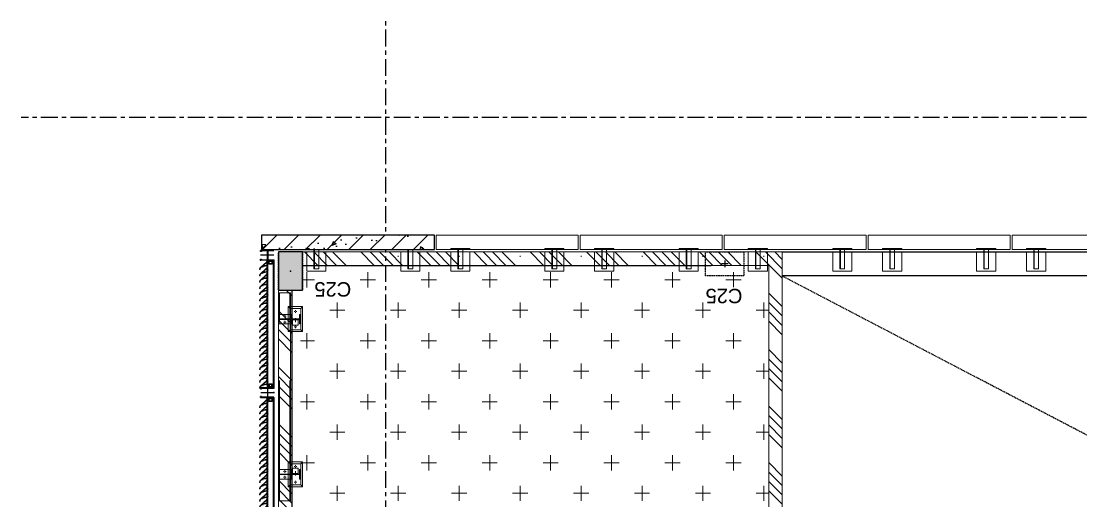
# Model space of a CAD drawing. Header units: millimetres. Extents: x 663313 to 1226001, y 1431724 to 1620898.
# Drawn here: x 840716 to 851756, y 1548354 to 1553345 of the extents above; entities that cross this region are included whole.
import ezdxf
from ezdxf.enums import TextEntityAlignment as Align

# ---------------------------------------------------------------- set-up
doc = ezdxf.new("R2010")
doc.units = ezdxf.units.MM
doc.set_wipeout_variables(frame=1)
for name, pattern in [('CENTER', [50.8, 31.75, -6.35, 6.35, -6.35]), ('HIDDEN', [0.375, 0.25, -0.125]), ('TA_GL_000.70000', [1.925, 0.7, -0.175, 0.175, -0.175, 0.7]), ('XKITLINE00', [0]), ('XKITLINE02', [4, 2, -2])]:
    doc.linetypes.add(name, pattern=pattern)
for name, color, linetype in [('000 - 0_SYM_DWG_GRIDLINE_MAIN_COLOR_251', 7, 'Continuous'), ('000 - 0_SYM_DWG_SLOPE-SYM_TEXT_COLOR_3', 7, 'Continuous'), ('000 - CONCRETE_COL_HATCH_', 7, 'Continuous'), ('000 - CONCRETE_COL_WIPEOUT_', 7, 'Continuous'), ('000 - CONCRETE_PRECAST_CUT_COLOR_4', 7, 'Continuous'), ('000 - CONCRETE_PRECAST_MAIN_COLOR_1', 7, 'Continuous'), ('000 - CONCRETE_PRECAST_WIPEOUT_', 7, 'Continuous'), ('000 - EXISTING_COLUMN_CUT_COLOR_5', 7, 'Continuous'), ('000 - EXISTING_CONCRETE_CUT_COLOR_5', 7, 'Continuous'), ('000 - GRID', 7, 'CENTER'), ('010 - ASPG_ACCESSORIES_MAIN_COLOR_1', 7, 'Continuous'), ('010 - ASPG_EXTR_MAIN_COLOR_2', 7, 'Continuous'), ('010 - ASPG_FRAMING_CUT_COLOR_4', 7, 'Continuous'), ('010 - ASPG_FRAMING_HATCH_', 7, 'Continuous'), ('010 - ASPG_FRAMING_MAIN_COLOR_2', 7, 'Continuous'), ('010 - ASPG_FRAMING_SUB_COLOR_2', 7, 'Continuous'), ('010 - ASPG_FRAMING_WIPEOUT_', 7, 'Continuous'), ('BOLT & SCREW', 7, 'Continuous'), ('BR', 7, 'Continuous'), ('Center Line', 7, 'CENTER'), ('CVA044__', 7, 'Continuous'), ('DIM', 7, 'Continuous'), ('TEXT', 7, 'Continuous')]:
    doc.layers.add(name, color=color, linetype=linetype)
for name, color, linetype, plot in [('010 - ASPG_EXTR_DEF_SUB', 7, 'Continuous', False), ('010 - ASPG_FASTERN_DEF_SUB', 7, 'Continuous', False), ('010 - ASPG_FRAMING_DEF_SUB', 7, 'Continuous', False)]:
    doc.layers.add(name, color=color, linetype=linetype, plot=plot)
for name, color, linetype, lineweight in [('12-GRID', 7, 'CENTER', 13), ('A-FLOR-E', 7, 'Continuous', 9), ('Bolt', 7, 'Continuous', 0), ('Part', 7, 'Continuous', 0), ('SCREW', 7, 'Continuous', 5)]:
    doc.layers.add(name, color=color, linetype=linetype, lineweight=lineweight)
doc.styles.add('Arial', font='arial.ttf')
doc.styles.add('TA', font='', dxfattribs={"height": 4.5})
doc.styles.get('TA').set_extended_font_data('Cordia New')
pattern_1 = [(270, (1257419.24324, -520041.6224), (0.65495992507, -1.1344238721), [0.7562825814, -1.5125651628]), (30, (1257419.24324, -520041.6224), (0.65495992936, 1.1344238696), [0.7562825814, -1.5125651628]), (330, (1257419.24324, -520041.6224), (1.30991985442, -2.48e-09), [-1.5125651628, 0.7562825814])]
pattern_2 = [(315, (1257419.4929, -520021.6224), (1.3369313545, 1.3369313545), []), (45, (1257419.4929, -520021.6224), (-1.3369313545, 1.3369313545), [])]
pattern_3 = [(270, (1257419.4425, -520043.9224), (0.65495992507, -1.1344238721), [0.7562825814, -1.5125651628]), (30, (1257419.4425, -520043.9224), (0.65495992936, 1.1344238696), [0.7562825814, -1.5125651628]), (330, (1257419.4425, -520043.9224), (1.30991985442, -2.48e-09), [-1.5125651628, 0.7562825814])]
pattern_4 = [(315, (1257419.1929, -520023.9224), (1.3369313545, 1.3369313545), []), (45, (1257419.1929, -520023.9224), (-1.3369313545, 1.3369313545), [])]

# ---------------------------------------------------------------- blocks, each defined once
blk = doc.blocks.new('*U4785')
at = {"layer": '000 - 0_SYM_DWG_GRIDLINE_MAIN_COLOR_251', "color": 7, "linetype": 'ByBlock', "ltscale": 5}
blk.add_line((20, 0), (-316, 0), dxfattribs=at)
at = {"layer": '000 - 0_SYM_DWG_GRIDLINE_MAIN_COLOR_251', "color": 7}
blk.add_point((-296, 0), dxfattribs=at)
at = {"color": 7, "style": 'TA', "flags": 1}
blk.add_attdef('LOCATION', (6, -6), '', height=4.5, rotation=270, dxfattribs=at)
at = {"layer": '000 - 0_SYM_DWG_SLOPE-SYM_TEXT_COLOR_3', "color": 7, "style": 'Arial'}
blk.add_attdef('GRID-HEAD', text='', height=4, rotation=270, dxfattribs=at).set_placement((41.25, 0), align=Align.MIDDLE_CENTER)
blk = doc.blocks.new('*U4786')
at = {"layer": '000 - 0_SYM_DWG_GRIDLINE_MAIN_COLOR_251', "color": 7, "linetype": 'ByBlock', "ltscale": 5}
blk.add_line((76, 0), (-538, 0), dxfattribs=at)
at = {"layer": '000 - 0_SYM_DWG_GRIDLINE_MAIN_COLOR_251', "color": 7}
blk.add_point((-462, 0), dxfattribs=at)
at = {"color": 7, "style": 'TA', "flags": 1}
blk.add_attdef('LOCATION', (6, -6), '', height=4.5, rotation=270, dxfattribs=at)
at = {"layer": '000 - 0_SYM_DWG_SLOPE-SYM_TEXT_COLOR_3', "color": 7, "style": 'Arial'}
blk.add_attdef('GRID-HEAD', text='', height=4, rotation=180, dxfattribs=at).set_placement((154.09, 0), align=Align.MIDDLE_CENTER)
blk = doc.blocks.new('W-1-PP18-ST_ENT4_REV00_20260531-225107_LOPF_DIMS')
at = {"layer": '000 - GRID', "color": 7, "linetype": 'TA_GL_000.70000'}
for name, p, xscale, yscale, zscale, rotation in [('*U4785', (23100, -0.6), 50.00000000000044, 50.00000000000044, 50.00000000000044, 90), ('*U4786', (0, -14800), 50.00000000000038, 50.00000000000038, 50.00000000000038, 180)]:
    blk.add_blockref(name, p, dxfattribs=dict(at, xscale=xscale, yscale=yscale, zscale=zscale, rotation=rotation))
blk = doc.blocks.new('*U5721')
at = {"color": 7}
blk.add_wipeout([(0, 0), (1800, 0), (1800, 150), (0, 150)], dxfattribs=at).dxf.layer = '000 - CONCRETE_PRECAST_WIPEOUT_'
at = {"layer": '000 - CONCRETE_COL_HATCH_'}
h = blk.add_hatch(dxfattribs=at)
h.set_pattern_fill('ANSI31')
h.set_pattern_definition([(45, (1531882.3, 694828.04), (-112.253202, 112.253202), [])])
h.paths.add_polyline_path([(0, 0), (1800, 0), (1800, 150), (0, 150)])
h = blk.add_hatch(dxfattribs=at)
h.set_pattern_fill('AR-CONC', scale=0.05)
h.set_pattern_definition([(50, (1531882.3, 695178.04), (455.46167, -39.84771), [47.625, -523.875]), (355, (1531882.3, 695178.04), (-88.10855, 477.64211), [38.1, -419.10146]), (100.451445, (1531920.25, 695174.7), (367.35312, 437.79438), [40.47502, -445.22561]), (46.1842, (1531882.3, 695305.04), (677.6976, -105.10582), [71.4375, -785.8125]), (96.635558, (1531938.8, 695296.3), (593.51034, 618.5653), [60.71256, -667.83902]), (351.18415, (1531882.3, 695305.04), (593.51034, 618.5653), [57.14992, -628.64933]), (21, (1531945.8, 695273.3), (379.03598, -255.662995), [47.625, -523.875]), (326, (1531945.8, 695273.3), (154.50507, 460.46992), [38.1, -419.1]), (71.451445, (1531977.4, 695252), (533.54105, 204.80692), [40.47502, -445.22484]), (37.5, (1531882.3, 695178.04), (7.721508, 211.387597), [0, -414.02, 0, -425.45, 0, -420.6875]), (7.5, (1531882.3, 695178.04), (167.049156, 250.451437), [0, -242.57, 0, -404.495, 0, -160.3375]), (327.5, (1531740.69, 695178.04), (338.976488, -14.32186), [0, -158.75, 0, -495.3, 0, -657.225]), (317.5, (1531677.2, 695178.04), (370.322953, 63.56623), [0, -206.375, 0, -328.93, 0, -466.725])])
h.paths.add_polyline_path([(0, 0), (1800, 0), (1800, 150), (0, 150)])
at = {"layer": '000 - CONCRETE_PRECAST_MAIN_COLOR_1', "color": 7}
blk.add_lwpolyline([(0, 0), (1800, 0), (1800, 150), (0, 150)], close=True, dxfattribs=at)
blk = doc.blocks.new('44')
at = {"layer": 'Bolt', "color": 7, "linetype": 'XKITLINE00', "lineweight": 0}
for p, q in [((20.42, 17.843), (20.429, 17.843)), ((20.42, 17.843), (20.429, 17.843)), ((20.434, 17.857), (20.434, 17.847)), ((20.434, 17.857), (20.434, 17.847)), ((20.434, 17.829), (20.434, 17.838)), ((20.434, 17.829), (20.434, 17.838)), ((20.448, 17.843), (20.439, 17.843)), ((20.448, 17.843), (20.439, 17.843)), ((20.58, 17.843), (20.589, 17.843)), ((20.58, 17.843), (20.589, 17.843)), ((20.594, 17.857), (20.594, 17.847)), ((20.594, 17.857), (20.594, 17.847)), ((20.594, 17.829), (20.594, 17.838)), ((20.594, 17.829), (20.594, 17.838)), ((20.608, 17.843), (20.599, 17.843)), ((20.608, 17.843), (20.599, 17.843)), ((22.035, 17.843), (22.044, 17.843)), ((22.035, 17.843), (22.044, 17.843)), ((22.049, 17.857), (22.049, 17.847)), ((22.049, 17.857), (22.049, 17.847)), ((22.049, 17.829), (22.049, 17.838)), ((22.049, 17.829), (22.049, 17.838)), ((22.063, 17.843), (22.054, 17.843)), ((22.063, 17.843), (22.054, 17.843)), ((22.195, 17.843), (22.204, 17.843)), ((22.195, 17.843), (22.204, 17.843)), ((22.209, 17.857), (22.209, 17.847)), ((22.209, 17.857), (22.209, 17.847)), ((22.209, 17.829), (22.209, 17.838)), ((22.209, 17.829), (22.209, 17.838)), ((22.223, 17.843), (22.214, 17.843)), ((22.223, 17.843), (22.214, 17.843)), ((20.47, 17.733), (20.479, 17.733)), ((20.484, 17.747), (20.484, 17.737)), ((20.484, 17.719), (20.484, 17.728)), ((20.498, 17.733), (20.489, 17.733)), ((20.53, 17.733), (20.539, 17.733)), ((20.544, 17.747), (20.544, 17.737)), ((20.544, 17.719), (20.544, 17.728)), ((20.558, 17.733), (20.549, 17.733)), ((22.085, 17.733), (22.094, 17.733)), ((22.099, 17.747), (22.099, 17.737)), ((22.099, 17.719), (22.099, 17.728)), ((22.113, 17.733), (22.104, 17.733)), ((22.145, 17.733), (22.154, 17.733)), ((22.159, 17.747), (22.159, 17.737)), ((22.159, 17.719), (22.159, 17.728)), ((22.173, 17.733), (22.164, 17.733))]:
    blk.add_line(p, q, dxfattribs=at)
at = {"layer": 'Bolt', "color": 7, "linetype": 'XKITLINE02', "lineweight": 0}
for p, q in [((20.503, 17.843), (20.546, 17.843)), ((20.517, 17.85), (20.511, 17.85)), ((20.511, 17.85), (20.517, 17.85)), ((20.517, 17.836), (20.511, 17.836)), ((20.511, 17.836), (20.517, 17.836)), ((20.517, 17.862), (20.522, 17.862)), ((20.517, 17.823), (20.522, 17.823)), ((22.14, 17.843), (22.097, 17.843)), ((22.126, 17.862), (22.121, 17.862)), ((22.126, 17.823), (22.121, 17.823)), ((22.126, 17.85), (22.132, 17.85)), ((22.132, 17.85), (22.126, 17.85)), ((22.126, 17.836), (22.132, 17.836)), ((22.132, 17.836), (22.126, 17.836))]:
    blk.add_line(p, q, dxfattribs=at)
at = {"layer": 'Part', "color": 7, "linetype": 'XKITLINE02', "lineweight": 0}
for p, q in [((19.989, 25.541), (19.789, 25.541)), ((19.989, 25.021), (19.789, 25.021)), ((19.989, 24.041), (19.789, 24.041)), ((19.989, 23.521), (19.789, 23.521)), ((19.989, 22.641), (19.789, 22.641)), ((19.989, 21.921), (19.789, 21.921)), ((19.989, 21.041), (19.789, 21.041)), ((19.989, 20.521), (19.789, 20.521)), ((19.989, 19.541), (19.789, 19.541)), ((19.989, 19.021), (19.789, 19.021)), ((19.989, 18.041), (19.789, 18.041)), ((20.464, 17.793), (20.564, 17.793)), ((20.511, 17.873), (20.511, 17.813)), ((20.511, 17.793), (20.511, 17.673)), ((20.517, 17.873), (20.517, 17.813)), ((20.517, 17.793), (20.517, 17.673)), ((20.522, 17.813), (20.522, 17.873)), ((22.179, 17.793), (22.079, 17.793)), ((22.121, 17.813), (22.121, 17.873)), ((22.126, 17.873), (22.126, 17.813)), ((22.126, 17.793), (22.126, 17.673)), ((22.132, 17.873), (22.132, 17.813)), ((22.132, 17.793), (22.132, 17.673)), ((20.511, 17.763), (20.517, 17.763)), ((22.132, 17.763), (22.126, 17.763))]:
    blk.add_line(p, q, dxfattribs=at)
at = {"layer": 'Part', "color": 7, "lineweight": 0}
for p, q in [((20.384, 17.918), (20.404, 17.898)), ((20.644, 17.918), (20.624, 17.898)), ((21.999, 17.918), (22.019, 17.898)), ((22.259, 17.918), (22.239, 17.898))]:
    blk.add_line(p, q, dxfattribs=at)
at = {"layer": 'Part', "color": 7, "linetype": 'HIDDEN', "lineweight": 0, "ltscale": 5}
for p, q in [((22.404, 17.785), (20.239, 17.785)), ((22.404, 17.676), (20.239, 17.676))]:
    blk.add_line(p, q, dxfattribs=at)
at = {"layer": 'Part', "color": 7, "linetype": 'HIDDEN', "lineweight": 0, "ltscale": 2}
for p, q in [((20.404, 17.788), (20.384, 17.768)), ((20.624, 17.788), (20.644, 17.768)), ((22.019, 17.788), (21.999, 17.768)), ((22.239, 17.788), (22.259, 17.768))]:
    blk.add_line(p, q, dxfattribs=at)
at = {"layer": 'Part', "color": 7, "linetype": 'XKITLINE00', "lineweight": 0}
for points in [[(19.789, 26.791), (19.789, 25.311), (19.639, 25.311), (19.639, 26.791)], [(19.789, 25.291), (19.789, 23.811), (19.639, 23.811), (19.639, 25.291)], [(19.789, 23.791), (19.789, 22.311), (19.639, 22.311), (19.639, 23.791)], [(19.639, 20.811), (19.639, 22.291), (19.789, 22.291), (19.789, 20.811)], [(19.789, 20.791), (19.789, 19.311), (19.639, 19.311), (19.639, 20.791)], [(19.789, 19.291), (19.789, 17.491), (19.639, 17.491), (19.639, 19.291)]]:
    blk.add_lwpolyline(points, close=True, dxfattribs=at)
at = {"layer": 'Part', "color": 7, "linetype": 'HIDDEN', "lineweight": 0, "ltscale": 8}
for points in [[(19.789, 25.661), (19.779, 25.661), (19.779, 25.461), (19.789, 25.461)], [(19.789, 25.141), (19.779, 25.141), (19.779, 24.941), (19.789, 24.941)], [(19.789, 24.161), (19.779, 24.161), (19.779, 23.961), (19.789, 23.961)], [(19.789, 23.641), (19.779, 23.641), (19.779, 23.441), (19.789, 23.441)], [(19.789, 22.761), (19.779, 22.761), (19.779, 22.561), (19.789, 22.561)], [(19.789, 22.041), (19.779, 22.041), (19.779, 21.841), (19.789, 21.841)], [(19.789, 21.161), (19.779, 21.161), (19.779, 20.961), (19.789, 20.961)], [(19.789, 20.641), (19.779, 20.641), (19.779, 20.441), (19.789, 20.441)], [(19.789, 19.661), (19.779, 19.661), (19.779, 19.461), (19.789, 19.461)], [(19.789, 19.141), (19.779, 19.141), (19.779, 18.941), (19.789, 18.941)], [(19.789, 18.161), (19.779, 18.161), (19.779, 17.961), (19.789, 17.961)]]:
    blk.add_lwpolyline(points, dxfattribs=at)
for points in [[(19.814, 25.461), (20.014, 25.461), (20.014, 25.661), (19.814, 25.661)], [(19.814, 24.941), (20.014, 24.941), (20.014, 25.141), (19.814, 25.141)], [(19.814, 23.961), (20.014, 23.961), (20.014, 24.161), (19.814, 24.161)], [(19.814, 23.441), (20.014, 23.441), (20.014, 23.641), (19.814, 23.641)], [(19.814, 22.561), (20.014, 22.561), (20.014, 22.761), (19.814, 22.761)], [(19.814, 21.841), (20.014, 21.841), (20.014, 22.041), (19.814, 22.041)], [(19.814, 20.961), (20.014, 20.961), (20.014, 21.161), (19.814, 21.161)], [(19.814, 20.441), (20.014, 20.441), (20.014, 20.641), (19.814, 20.641)], [(19.814, 19.461), (20.014, 19.461), (20.014, 19.661), (19.814, 19.661)], [(19.814, 18.941), (20.014, 18.941), (20.014, 19.141), (19.814, 19.141)], [(19.814, 17.961), (20.014, 17.961), (20.014, 18.161), (19.814, 18.161)]]:
    blk.add_lwpolyline(points, close=True, dxfattribs=at)
at = {"layer": 'Part', "color": 7, "linetype": 'XKITLINE02', "lineweight": 0}
for points in [[(19.789, 25.536), (19.989, 25.536), (19.989, 25.586), (19.789, 25.586)], [(19.789, 25.016), (19.989, 25.016), (19.989, 25.066), (19.789, 25.066)], [(19.789, 24.036), (19.989, 24.036), (19.989, 24.086), (19.789, 24.086)], [(19.789, 23.516), (19.989, 23.516), (19.989, 23.566), (19.789, 23.566)], [(19.789, 22.636), (19.989, 22.636), (19.989, 22.686), (19.789, 22.686)], [(19.789, 21.916), (19.989, 21.916), (19.989, 21.966), (19.789, 21.966)], [(19.789, 21.036), (19.989, 21.036), (19.989, 21.086), (19.789, 21.086)], [(19.789, 20.516), (19.989, 20.516), (19.989, 20.566), (19.789, 20.566)], [(19.789, 19.536), (19.989, 19.536), (19.989, 19.586), (19.789, 19.586)], [(19.789, 19.016), (19.989, 19.016), (19.989, 19.066), (19.789, 19.066)], [(19.789, 18.036), (19.989, 18.036), (19.989, 18.086), (19.789, 18.086)], [(20.564, 17.793), (20.564, 17.673), (20.464, 17.673), (20.464, 17.793)], [(20.517, 17.813), (20.577, 17.813), (20.577, 17.873), (20.517, 17.873)], [(22.126, 17.813), (22.066, 17.813), (22.066, 17.873), (22.126, 17.873)], [(22.079, 17.793), (22.079, 17.673), (22.179, 17.673), (22.179, 17.793)]]:
    blk.add_lwpolyline(points, dxfattribs=at)
at = {"layer": 'Part', "color": 7, "lineweight": 0}
for points in [[(20.644, 17.793), (20.644, 17.918), (20.384, 17.918), (20.384, 17.793)], [(20.624, 17.793), (20.624, 17.898), (20.404, 17.898), (20.404, 17.793)], [(21.999, 17.793), (21.999, 17.918), (22.259, 17.918), (22.259, 17.793)], [(22.019, 17.793), (22.019, 17.898), (22.239, 17.898), (22.239, 17.793)]]:
    blk.add_lwpolyline(points, dxfattribs=at)
at = {"layer": 'Part', "color": 7, "linetype": 'XKITLINE02', "lineweight": 0}
for points in [[(20.464, 17.793), (20.464, 17.801), (20.511, 17.801), (20.511, 17.885), (20.464, 17.885), (20.464, 17.893), (20.564, 17.893), (20.564, 17.885), (20.517, 17.885), (20.517, 17.801), (20.564, 17.801), (20.564, 17.793)], [(22.179, 17.793), (22.179, 17.801), (22.132, 17.801), (22.132, 17.885), (22.179, 17.885), (22.179, 17.893), (22.079, 17.893), (22.079, 17.885), (22.126, 17.885), (22.126, 17.801), (22.079, 17.801), (22.079, 17.793)]]:
    blk.add_lwpolyline(points, close=True, dxfattribs=at)
at = {"layer": 'Part', "color": 7, "lineweight": 0}
blk.add_lwpolyline([(22.404, 17.668), (20.239, 17.668), (20.239, 17.793), (22.404, 17.793)], close=True, dxfattribs=at)
at = {"layer": 'Part', "color": 7, "linetype": 'HIDDEN', "lineweight": 0, "ltscale": 2}
for points in [[(20.384, 17.793), (20.384, 17.768), (20.644, 17.768), (20.644, 17.793)], [(20.404, 17.793), (20.404, 17.788), (20.624, 17.788), (20.624, 17.793)], [(22.259, 17.793), (22.259, 17.768), (21.999, 17.768), (21.999, 17.793)], [(22.239, 17.793), (22.239, 17.788), (22.019, 17.788), (22.019, 17.793)]]:
    blk.add_lwpolyline(points, dxfattribs=at)
at = {"layer": '000 - CONCRETE_PRECAST_CUT_COLOR_4', "color": 7, "xscale": 0.0009999999999999994, "yscale": 0.0009999999999999994, "zscale": 0.0009999999999999994, "rotation": 270}
blk.add_blockref('*U5721', (19.639, 19.291), dxfattribs=at)
blk = doc.blocks.new('*U5740')
at = {"color": 7}
blk.add_wipeout([(-125, -200), (125, -200), (125, 200), (-125, 200)], dxfattribs=at).dxf.layer = '000 - CONCRETE_COL_WIPEOUT_'
at = {"layer": '000 - CONCRETE_COL_HATCH_'}
h = blk.add_hatch(dxfattribs=at)
h.set_pattern_fill('AR-CONC', scale=0.5)
h.set_pattern_definition([(50, (0, -2e-14), (3.5863, -0.31376), [0.375, -4.125]), (355, (0, -2e-14), (-0.693757, 3.76096), [0.3, -3.3]), (100.4514, (0.299, -0.026), (2.892544, 3.4472), [0.3187, -3.50571]), (46.1842, (0, 1), (5.33621, -0.8276), [0.5625, -6.1875]), (96.6356, (0.4447, 0.931), (4.67331, 4.87059), [0.47805, -5.25857]), (351.1842, (0, 1), (4.67331, 4.87059), [0.45, -4.95]), (21, (0.5, 0.75), (2.984535, -2.013094), [0.375, -4.125]), (326, (0.5, 0.75), (1.216577, 3.62575), [0.3, -3.3]), (71.4514, (0.7487, 0.5822), (4.20111, 1.612656), [0.3187, -3.50571]), (37.5, (0, -2e-14), (0.060799, 1.664469), [0, -3.26, 0, -3.35, 0, -3.3125]), (7.5, (0, -2e-14), (1.315348, 1.972059), [0, -1.91, 0, -3.185, 0, -1.2625]), (327.5, (-1.115, -2e-14), (2.669112, -0.112774), [0, -1.25, 0, -3.9, 0, -5.175]), (317.5, (-1.615, -2e-14), (2.91593, 0.500525), [0, -1.625, 0, -2.59, 0, -3.675])])
h.paths.add_polyline_path([(-125, -200), (125, -200), (125, 200), (-125, 200)])
at = {"color": 7}
blk.add_point((0, 0), dxfattribs=at)
at = {"layer": '000 - EXISTING_COLUMN_CUT_COLOR_5', "color": 7}
blk.add_lwpolyline([(-125, -200), (125, -200), (125, 200), (-125, 200)], close=True, dxfattribs=at)
blk = doc.blocks.new('W-1-PP18-ST_ENT4_REV00_20260531-225334_LOPF_PL')
at = {"layer": 'A-FLOR-E'}
h = blk.add_hatch(dxfattribs=at)
h.set_pattern_fill('CROSS', scale=50)
h.set_pattern_definition([(0, (-663607876.36, -1524781034.1), (317.5, 317.5), [158.75, -476.25]), (90, (-663607797, -1524781113.48), (-317.5, 317.5), [158.75, -476.25])])
h.paths.add_polyline_path([(19110, -8210), (19110, -13360), (23992, -13360), (23968, -1700), (16485, -1700), (16485, -3485), (17110, -3485), (17110, -8210)])
at = {"layer": 'TEXT'}
h = blk.add_hatch(dxfattribs=at)
h.set_pattern_fill('ANSI34', scale=21.831008, angle=389.6127)
h.set_pattern_definition([(314.9986, (31061.48, -20146.6), (294.079, 294.065), []), (314.9986, (31061.47, -20244.64), (294.079, 294.065), []), (314.9986, (31061.47, -20342.66), (294.079, 294.065), []), (314.9986, (31061.47, -20440.7), (294.079, 294.065), [])])
h.paths.add_polyline_path([(21250, -1450), (21250, -1590), (24079, -1590), (24079, -1450)], flags=17)
h.paths.add_polyline_path([(18500, -1590), (18500, -1450), (16348, -1450), (16348, -1590)])
h.paths.add_polyline_path([(18500, -1450), (18500, -1590), (21250, -1590), (21250, -1450)], flags=17)
h.paths.add_polyline_path([(24220, -1450), (24080, -1450), (24080, -13260), (19110, -13260), (19110, -8210), (17110, -8210), (17110, -3485), (16485, -3485), (16485, -1575), (16345, -1575), (16345, -3625), (16970, -3625), (16970, -8350), (18970, -8350), (18970, -13400), (24220, -13400)])
at = {"layer": 'BR', "color": 7}
for p, q in [((19570, -13310), (19570, -13241)), ((19535, -13275), (19604, -13275))]:
    blk.add_line(p, q, dxfattribs=at)
at = {"layer": 'BR', "color": 7, "linetype": 'HIDDEN', "ltscale": 5}
for points in [[(24220, -13400), (23970, -13400), (23970, -13000), (24220, -13000)], [(19370, -13400), (19370, -13150), (19770, -13150), (19770, -13400)]]:
    blk.add_lwpolyline(points, close=True, dxfattribs=at)
at = {"layer": 'DIM', "color": 7, "linetype": 'HIDDEN', "ltscale": 50}
blk.add_line((18970, -13150), (-2309, -2059), dxfattribs=at)
at = {"layer": 'DIM', "color": 7}
blk.add_line((18970, -13400), (13120, -13400), dxfattribs=at)
for points in [[(24080, -13360), (24080, -1590)], [(13119, -13150), (18970, -13150)], [(24080, -13260), (19710, -13260)]]:
    blk.add_lwpolyline(points, dxfattribs=at)
at = {"layer": 'Part', "color": 7, "linetype": 'XKITLINE00', "lineweight": 0}
for points in [[(18970, -13400), (18970, -8350), (16970, -8350), (16970, -3625), (16345, -3625), (16345, -1450)], [(16347, -1450), (24218, -1450), (24218, -13400), (18970, -13400)]]:
    blk.add_lwpolyline(points, dxfattribs=at)
blk.add_lwpolyline([(17110, -8210), (17110, -3485), (16485, -3485), (16485, -1590), (24078, -1590), (24078, -13260), (19110, -13260), (19110, -8210)], close=True, dxfattribs=at)
at = {"layer": 'CVA044__', "color": 7, "char_height": 150, "attachment_point": 5, "style": 'Arial', "bg_fill": 3, "box_fill_scale": 1.1, "bg_fill_color": 256, "bg_fill_true_color": 13158600, "bg_fill_transparency": 0}
for insert in [(19577, -12942), (23653, -13011)]:
    blk.add_mtext('\\A1;C25', dxfattribs=dict(at, insert=insert))
at = {"color": 7, "xscale": 1000.000000000001, "yscale": 1000.000000000001, "zscale": 1000.000000000001, "rotation": 90}
blk.add_blockref('44', (41886, -33214), dxfattribs=at)
at = {"layer": '000 - EXISTING_CONCRETE_CUT_COLOR_5', "color": 7}
blk.add_blockref('*U5740', (24095, -13200), dxfattribs=at)
blk = doc.blocks.new('*U6326')
at = {"layer": '12-GRID', "color": 7, "linetype": 'CENTER'}
for p, q in [((0, -6), (0, 2)), ((-4, -2), (4, -2))]:
    blk.add_line(p, q, dxfattribs=at)
at = {"layer": 'BOLT & SCREW', "color": 7}
for p, q in [((-1, -2), (-2, -2)), ((-1, -2), (-2, -2)), ((0, -2), (-1, -2)), ((0, -2), (-1, -2)), ((0, -1), (0, 0)), ((0, -1), (0, 0)), ((0, -2), (0, -1)), ((0, -2), (0, -1)), ((0, -2), (1, -2)), ((0, -3), (0, -2)), ((0, -2), (0, -3)), ((0, -2), (1, -2)), ((0, -3), (0, -4)), ((0, -3), (0, -4)), ((1, -2), (2, -2)), ((1, -2), (2, -2))]:
    blk.add_line(p, q, dxfattribs=at)
for points in [[(-2, -2), (-1, -2, 0.414214), (0, -1), (0, 0), (0, 0), (0, -1, 0.414214), (1, -2), (2, -2), (2, -2), (1, -2, 0.414214), (0, -3), (0, -4), (0, -4), (0, -3, 0.414214), (-1, -2), (-2, -2)], [(0, -2, -0.414214), (0, -2), (1, -2), (1, -2), (0, -2, -0.414214), (0, -2), (0, -1), (0, -1), (0, -2, -0.414214), (0, -2), (-1, -2), (-1, -2), (0, -2, -0.414214), (0, -2), (0, -3), (0, -3)]]:
    blk.add_lwpolyline(points, format="xyb", close=True, dxfattribs=at)
blk.add_circle((0, -2), 3.5, dxfattribs=at)
blk = doc.blocks.new('000_ASPG_TYP_FILES_20260218-010703_FRAME_EXTR_')
at = {"layer": '010 - ASPG_FRAMING_HATCH_'}
h = blk.add_hatch(dxfattribs=at)
h.set_pattern_fill('ANSI32', scale=0.1, angle=180)
edge = h.paths.add_edge_path()
edge.add_line((2, 16), (2, 2))
edge.add_line((2, 2), (40, 2))
edge.add_arc((40, 2), 0.3, 0, 90, ccw=False)
edge.add_line((40, 2), (40, 0))
edge.add_arc((40, 0), 0.3, -90, 0, ccw=False)
edge.add_line((40, 0), (0, 0))
edge.add_arc((0, 0), 0.3, 180, 270, ccw=False)
edge.add_line((0, 0), (0, 18))
edge.add_arc((0, 18), 0.3, 90, 180, ccw=False)
edge.add_line((0, 18), (23, 18))
edge.add_arc((23, 19), 0.5, 270, 380.2095)
edge.add_arc((26, 20), 3.35, 182.0638, 200.2095, ccw=False)
edge.add_arc((24, 20), 0.76, 2.0638, 182.0638, ccw=False)
edge.add_arc((26, 20), 1.83, 182.0638, 447.9362)
edge.add_arc((26, 22), 0.76, 87.9362, 267.9362, ccw=False)
edge.add_arc((26, 20), 3.35, 69.7905, 87.9362, ccw=False)
edge.add_arc((27, 23), 0.5, 249.7905, 360)
edge.add_line((28, 23), (28, 27))
edge.add_line((28, 27), (28, 27))
edge.add_line((28, 27), (28, 28))
edge.add_line((28, 28), (28, 39))
edge.add_line((28, 39), (28, 39))
edge.add_line((28, 39), (28, 40))
edge.add_line((28, 40), (28, 43))
edge.add_arc((27, 43), 0.5, 0, 110.2095)
edge.add_arc((26, 46), 3.35, 272.0638, 290.2095, ccw=False)
edge.add_arc((26, 44), 0.76, 92.0638, 272.0638, ccw=False)
edge.add_arc((26, 46), 1.83, 272.0638, 537.9362)
edge.add_arc((24, 47), 0.76, 177.9362, 357.9362, ccw=False)
edge.add_arc((26, 46), 3.35, 159.7905, 177.9362, ccw=False)
edge.add_arc((23, 48), 0.5, 339.7905, 450)
edge.add_line((23, 48), (0, 48))
edge.add_arc((0, 49), 0.3, 180, 270, ccw=False)
edge.add_line((0, 49), (0, 60))
edge.add_arc((0, 60), 0.3, 90, 180, ccw=False)
edge.add_line((0, 60), (5, 60))
edge.add_line((5, 60), (5, 65))
edge.add_arc((5, 65), 0.3, 90, 180, ccw=False)
edge.add_line((5, 65), (30, 65))
edge.add_line((30, 65), (30, 64))
edge.add_arc((30, 64), 0.3, -90, 0, ccw=False)
edge.add_line((30, 63), (7, 63))
edge.add_arc((7, 63), 0.3, 90, 180)
edge.add_line((7, 63), (7, 58))
edge.add_line((7, 58), (2, 58))
edge.add_arc((2, 58), 0.3, 90, 180)
edge.add_line((2, 58), (2, 51))
edge.add_arc((2, 51), 0.3, 180, 270)
edge.add_line((2, 50), (30, 50))
edge.add_arc((30, 50), 0.3, 0, 90, ccw=False)
edge.add_line((30, 50), (30, 27))
edge.add_line((30, 27), (30, 16))
edge.add_arc((30, 16), 0.3, -90, 0, ccw=False)
edge.add_line((30, 16), (2, 16))
at = {"layer": '010 - ASPG_FRAMING_CUT_COLOR_4', "color": 7}
blk.add_lwpolyline([(2, 16), (2, 2), (40, 2, -0.414214), (40, 2), (40, 0, -0.414214), (40, 0), (0, 0, -0.414214), (0, 0), (0, 18, -0.414214), (0, 18), (23, 18, 0.52173), (23, 19, -0.079342), (23, 20, -1), (24, 20, 2.296346), (26, 22, -1), (26, 23, -0.079342), (27, 23, 0.52173), (28, 23), (28, 27), (28, 27), (28, 28), (28, 39), (28, 39), (28, 40), (28, 43, 0.52173), (27, 43, -0.079342), (26, 43, -1), (26, 45, 2.296346), (24, 47, -1), (23, 47, -0.079342), (23, 48, 0.52173), (23, 48), (0, 48, -0.414214), (0, 49), (0, 60, -0.414214), (0, 60), (5, 60), (5, 65, -0.414214), (5, 65), (30, 65), (30, 64, -0.414214), (30, 63), (7, 63, 0.414214), (7, 63), (7, 58), (2, 58, 0.414214), (2, 58), (2, 51, 0.414214), (2, 50), (30, 50, -0.414214), (30, 50), (30, 27), (30, 16, -0.414214), (30, 16)], format="xyb", close=True, dxfattribs=at)
at = {"color": 7}
for p in [(26, 48), (26, 22)]:
    blk.add_blockref('*U6326', p, dxfattribs=at)
blk = doc.blocks.new('*U6174')
at = {"layer": '010 - ASPG_FRAMING_HATCH_', "transparency": 33554585}
h = blk.add_hatch(dxfattribs=at)
h.set_pattern_fill('ANSI32', scale=0.25)
edge = h.paths.add_edge_path()
edge.add_line((2, -50), (2, -75))
edge.add_line((2, -75), (0, -75))
edge.add_line((0, -75), (0, -49))
edge.add_arc((1, -49), 1, 90, 180, ccw=False)
edge.add_line((1, -48), (63, -48))
edge.add_arc((63, -47), 1, 270, 360)
edge.add_line((64, -47), (64, 47))
edge.add_arc((63, 47), 1, 0, 90)
edge.add_line((63, 48), (1, 48))
edge.add_arc((1, 49), 1, 180, 270, ccw=False)
edge.add_line((0, 49), (0, 75))
edge.add_line((0, 75), (2, 75))
edge.add_line((2, 75), (2, 50))
edge.add_line((2, 50), (141, 50))
edge.add_line((141, 50), (141, 41))
edge.add_arc((140, 41), 1, 270, 360, ccw=False)
edge.add_line((140, 40), (132, 40))
edge.add_arc((132, 41), 1, 180, 270, ccw=False)
edge.add_line((131, 41), (131, 47))
edge.add_arc((130, 47), 1, 0, 90)
edge.add_line((130, 48), (67, 48))
edge.add_arc((67, 47), 1, 90, 180)
edge.add_line((66, 47), (66, -47))
edge.add_arc((67, -47), 1, 180, 270)
edge.add_line((67, -48), (130, -48))
edge.add_arc((130, -47), 1, 270, 360)
edge.add_line((131, -47), (131, -41))
edge.add_arc((132, -41), 1, 90, 180, ccw=False)
edge.add_line((132, -40), (140, -40))
edge.add_arc((140, -41), 1, 0, 90, ccw=False)
edge.add_line((141, -41), (141, -50))
edge.add_line((141, -50), (2, -50))
h.paths.add_polyline_path([(139, 48), (139, 42), (133, 42), (133, 48)], flags=16)
h.paths.add_polyline_path([(139, -48), (139, -42), (133, -42), (133, -48)], flags=16)
at = {"layer": '010 - ASPG_FRAMING_HATCH_'}
h = blk.add_hatch(dxfattribs=at)
h.set_pattern_fill('ANSI37', scale=0.595498, angle=-90)
h.set_pattern_definition(pattern_4)
edge = h.paths.add_edge_path()
edge.add_ellipse((12, 55), major_axis=(0, -5), ratio=0.644482, start_angle=180, end_angle=360, ccw=False)
edge.add_line((12, 60), (2, 60))
edge.add_arc((-8, 55), 11.1, -26.7963, 26.7963, ccw=False)
edge.add_line((2, 50), (12, 50))
h = blk.add_hatch(dxfattribs=at)
h.set_pattern_fill('HONEY', scale=0.238199, angle=-90)
h.set_pattern_definition(pattern_3)
edge = h.paths.add_edge_path()
edge.add_ellipse((12, 55), major_axis=(0, -5), ratio=0.644482, start_angle=0, end_angle=360, ccw=False)
h = blk.add_hatch(dxfattribs=at)
h.set_pattern_fill('HONEY', scale=0.238199, angle=-90)
h.set_pattern_definition(pattern_1)
edge = h.paths.add_edge_path()
edge.add_ellipse((58, 55), major_axis=(0, -5), ratio=0.644482, start_angle=0, end_angle=360)
h = blk.add_hatch(dxfattribs=at)
h.set_pattern_fill('ANSI37', scale=0.595498, angle=-90)
h.set_pattern_definition(pattern_2)
edge = h.paths.add_edge_path()
edge.add_ellipse((58, 55), major_axis=(0, -5), ratio=0.644482, start_angle=0, end_angle=180)
edge.add_line((58, 60), (62, 60))
edge.add_arc((62, 60), 0.3, -90, 0)
edge.add_line((62, 60), (62, 61))
edge.add_line((62, 61), (62, 62))
edge.add_line((62, 62), (62, 62))
edge.add_line((62, 62), (62, 63))
edge.add_line((62, 63), (62, 63))
edge.add_line((62, 63), (62, 64))
edge.add_line((62, 64), (62, 64))
edge.add_line((62, 64), (62, 65))
edge.add_line((62, 65), (63, 65))
edge.add_line((63, 65), (64, 66))
edge.add_line((64, 66), (64, 65))
edge.add_line((64, 65), (65, 66))
edge.add_line((65, 66), (65, 65))
edge.add_line((65, 65), (66, 66))
edge.add_line((66, 66), (66, 65))
edge.add_line((66, 65), (67, 65))
edge.add_arc((67, 65), 0.3, -90, 0)
edge.add_line((67, 65), (67, 60))
edge.add_arc((77, 55), 11.1, 153.2037, 206.7963)
edge.add_line((67, 50), (58, 50))
h = blk.add_hatch(dxfattribs=at)
h.set_pattern_fill('ANSI37', scale=0.595498, angle=-90)
h.set_pattern_definition(pattern_4)
edge = h.paths.add_edge_path()
edge.add_ellipse((12, -55), major_axis=(0, 5), ratio=0.644482, start_angle=0, end_angle=180)
edge.add_line((12, -60), (2, -60))
edge.add_arc((-8, -55), 11.1, 333.2037, 386.7963)
edge.add_line((2, -50), (12, -50))
h = blk.add_hatch(dxfattribs=at)
h.set_pattern_fill('HONEY', scale=0.238199, angle=-90)
h.set_pattern_definition(pattern_3)
edge = h.paths.add_edge_path()
edge.add_ellipse((12, -55), major_axis=(0, 5), ratio=0.644482, start_angle=0, end_angle=360)
h = blk.add_hatch(dxfattribs=at)
h.set_pattern_fill('HONEY', scale=0.238199, angle=-90)
h.set_pattern_definition(pattern_1)
edge = h.paths.add_edge_path()
edge.add_ellipse((58, -55), major_axis=(0, 5), ratio=0.644482, start_angle=0, end_angle=360, ccw=False)
h = blk.add_hatch(dxfattribs=at)
h.set_pattern_fill('ANSI37', scale=0.595498, angle=-90)
h.set_pattern_definition(pattern_2)
edge = h.paths.add_edge_path()
edge.add_ellipse((58, -55), major_axis=(0, 5), ratio=0.644482, start_angle=180, end_angle=360, ccw=False)
edge.add_line((58, -60), (62, -60))
edge.add_arc((62, -60), 0.3, 360, 450, ccw=False)
edge.add_line((62, -60), (62, -61))
edge.add_line((62, -61), (62, -62))
edge.add_line((62, -62), (62, -62))
edge.add_line((62, -62), (62, -63))
edge.add_line((62, -63), (62, -63))
edge.add_line((62, -63), (62, -64))
edge.add_line((62, -64), (62, -64))
edge.add_line((62, -64), (62, -65))
edge.add_line((62, -65), (63, -65))
edge.add_line((63, -65), (64, -66))
edge.add_line((64, -66), (64, -65))
edge.add_line((64, -65), (65, -66))
edge.add_line((65, -66), (65, -65))
edge.add_line((65, -65), (66, -66))
edge.add_line((66, -66), (66, -65))
edge.add_line((66, -65), (67, -65))
edge.add_arc((67, -65), 0.3, 360, 450, ccw=False)
edge.add_line((67, -65), (67, -60))
edge.add_arc((77, -55), 11.1, 153.2037, 206.7963, ccw=False)
edge.add_line((67, -50), (58, -50))
at = {"layer": '010 - ASPG_FASTERN_DEF_SUB', "color": 7}
blk.add_point((0, 0), dxfattribs=at)
at = {"layer": '010 - ASPG_FRAMING_CUT_COLOR_4', "color": 7}
blk.add_lwpolyline([(2, -50), (2, -75), (0, -75), (0, -49, -0.414214), (1, -48), (63, -48, 0.414214), (64, -47), (64, 47, 0.414214), (63, 48), (1, 48, -0.414214), (0, 49), (0, 75), (2, 75), (2, 50), (141, 50), (141, 41, -0.414214), (140, 40), (132, 40, -0.414214), (131, 41), (131, 47, 0.414214), (130, 48), (67, 48, 0.414214), (66, 47), (66, -47, 0.414214), (67, -48), (130, -48, 0.414214), (131, -47), (131, -41, -0.414214), (132, -40), (140, -40, -0.414214), (141, -41), (141, -50)], format="xyb", close=True, dxfattribs=at)
for points in [[(139, 48), (139, 42), (133, 42), (133, 48)], [(139, -48), (139, -42), (133, -42), (133, -48)]]:
    blk.add_lwpolyline(points, close=True, dxfattribs=at)
at = {"layer": '010 - ASPG_FRAMING_DEF_SUB', "color": 7, "transparency": 33554508}
blk.add_line((136, 0), (-5, 0), dxfattribs=at)
at = {"layer": '010 - ASPG_FRAMING_DEF_SUB', "color": 7, "transparency": 33554457}
for points in [[(2, 50), (15, 50), (15, 60), (2, 60)], [(54, 50), (67, 50), (67, 66), (54, 66)], [(2, -50), (15, -50), (15, -60), (2, -60)], [(54, -50), (67, -50), (67, -66), (54, -66)]]:
    blk.add_lwpolyline(points, close=True, dxfattribs=at)
at = {"layer": '010 - ASPG_FRAMING_SUB_COLOR_2', "color": 7}
for points in [[(12, 50), (2, 50, 0.238199), (2, 60), (12, 60)], [(58, 50), (67, 50, -0.238199), (67, 60), (67, 65, -0.414214), (67, 65), (66, 65), (66, 66), (65, 65), (65, 66), (64, 65), (64, 66), (63, 65), (62, 65), (62, 64), (62, 64), (62, 63), (62, 63), (62, 62), (62, 62), (62, 61), (62, 60, -0.414214), (62, 60), (58, 60)], [(12, -50), (2, -50, -0.238199), (2, -60), (12, -60)], [(58, -50), (67, -50, 0.238199), (67, -60), (67, -65, 0.414214), (67, -65), (66, -65), (66, -66), (65, -65), (65, -66), (64, -65), (64, -66), (63, -65), (62, -65), (62, -64), (62, -64), (62, -63), (62, -63), (62, -62), (62, -62), (62, -61), (62, -60, 0.414214), (62, -60), (58, -60)]]:
    blk.add_lwpolyline(points, format="xyb", dxfattribs=at)
at = {"layer": '010 - ASPG_FRAMING_SUB_COLOR_2', "color": 7, "extrusion": (0, 0, -1)}
for centre, major_axis in [((12, 55), (0, -5)), ((58, -55), (0, 5))]:
    blk.add_ellipse(centre, major_axis=major_axis, ratio=0.644482, dxfattribs=at)
at = {"layer": '010 - ASPG_FRAMING_SUB_COLOR_2', "color": 7}
for centre, major_axis in [((58, 55), (0, -5)), ((12, -55), (0, 5))]:
    blk.add_ellipse(centre, major_axis=major_axis, ratio=0.644482, dxfattribs=at)
blk = doc.blocks.new('PZG35-9D5')
at = {"layer": 'Center Line', "color": 7}
blk.add_line((0, 4), (0, -11), dxfattribs=at)
at = {"layer": 'SCREW', "color": 7}
for p, q in [((-1, 0), (-1, -1)), ((1, 0), (1, -1)), ((-2, -1), (-1, -2)), ((-2, -1), (-1, -1)), ((-2, -1), (2, -1)), ((-2, -3), (2, -2)), ((-2, -3), (-1, -2)), ((-2, -3), (-1, -3)), ((-2, -4), (-1, -4)), ((-2, -4), (-1, -4)), ((-2, -4), (-1, -4)), ((-1, -1), (1, -1)), ((-1, -2), (1, -1)), ((-1, -2), (-1, -2)), ((-1, -2), (1, -2)), ((-1, -3), (-1, -4)), ((-1, -3), (1, -3)), ((-1, -4), (-1, -8)), ((-1, -4), (-1, -4)), ((-1, -4), (-1, -4)), ((0, -10), (-1, -8)), ((0, -10), (1, -8)), ((1, -1), (1, -2)), ((2, -1), (1, -1)), ((2, -1), (1, -1)), ((2, -2), (1, -2)), ((2, -2), (1, -3)), ((1, -3), (1, -3)), ((1, -3), (1, -3)), ((2, -4), (1, -3)), ((1, -4), (1, -4)), ((1, -4), (2, -4)), ((1, -4), (1, -4)), ((1, -5), (1, -4)), ((2, -5), (1, -4)), ((2, -4), (1, -4)), ((1, -5), (1, -8)), ((1, -5), (2, -5)), ((1, -5), (1, -5)), ((2, -5), (1, -5))]:
    blk.add_line(p, q, dxfattribs=at)
blk.add_lwpolyline([(0, -10), (1, -5), (1, -4, 0.417657), (0, -3, 0.108102), (-1, -4), (-1, -5)], format="xyb", dxfattribs=at)
blk = doc.blocks.new('*U6169')
at = {"layer": 'SCREW', "color": 7}
blk.add_lwpolyline([(3, 2, 0.09906), (1, 3), (1, 2), (-1, 2), (-1, 3, 0.09906), (-3, 2, 0.266588), (-4, 1), (-4, 0, 0.414214), (-3, 0), (3, 0, 0.414214), (3, 0), (3, 1, 0.266588)], format="xyb", close=True, dxfattribs=at)
blk.add_blockref('PZG35-9D5', (0, 0), dxfattribs=at)
blk = doc.blocks.new('*U6175')
at = {"color": 7}
blk.add_point((0, 0), dxfattribs=at)
at = {"layer": '010 - ASPG_ACCESSORIES_MAIN_COLOR_1', "color": 7}
blk.add_lwpolyline([(-40, -1, 0.414214), (-40, -1), (-40, -7, 0.57735), (-40, -8), (-37, -6, 0.767327), (-37, -5), (-38, -5, -0.414214), (-38, -5), (-38, -3, -0.414214), (-38, -3), (-32, -3, -0.388879), (-32, -3), (-32, -4, 0.388879), (-31, -5), (-30, -5, 0.414214), (-30, -4), (-30, -3, -0.414214), (-30, -3), (0, -3, -0.378969), (3, -5), (8, -43, 0.446593), (12, -45, -0.489802), (16, -49), (16, -49, -0.18248), (16, -50, -0.267949), (15, -50, 1.122115), (15, -52, 0.405004), (18, -49), (18, -49, 0.489805), (11, -43, -0.446597), (10, -42), (5, -1, 0.364176), (5, -1)], format="xyb", close=True, dxfattribs=at)
at = {"layer": '010 - ASPG_EXTR_DEF_SUB', "color": 7}
for p in [(-40, 0), (43, -77), (43, -77)]:
    blk.add_point(p, dxfattribs=at)
at = {"layer": '010 - ASPG_EXTR_MAIN_COLOR_2', "color": 7}
blk.add_lwpolyline([(11, -48), (11, -47), (12, -48), (12, -47, -0.535538), (14, -49, 0.991572), (16, -50, 1.157025), (9, -49, -0.688558), (8, -49), (-17, -22), (-32, -6), (-32, -3, 0.414312), (-33, -3), (-38, -3, 0.414116), (-38, -3), (-38, -4, 0.414214), (-38, -5), (-36, -5, -0.205895), (-36, -5), (33, -77), (43, -77, 0.668179), (43, -77), (41, -74, 0.668179), (40, -74), (40, -76), (34, -76), (12, -53, -0.558354), (12, -52, 0.766275), (12, -50, -0.438583), (11, -48)], format="xyb", close=True, dxfattribs=at)
at = {"layer": 'SCREW', "color": 7, "rotation": 180}
for p in [(-22, -2), (-8, -2)]:
    blk.add_blockref('*U6169', p, dxfattribs=at)
blk = doc.blocks.new('000_ASPG_TYP_FILES_FRAMING_EXTR_BREAKLINE_TYPE_2')
at = {"layer": '010 - ASPG_FRAMING_HATCH_', "transparency": 33554585}
h = blk.add_hatch(dxfattribs=at)
h.set_pattern_fill('ANSI32', scale=0.25)
h.paths.add_polyline_path([(131, 91, 0.414214), (132, 90), (140, 90, 0.414214), (141, 91), (141, 100), (2, 100), (2, 125), (0, 125), (0, 99, 0.414214), (1, 98), (63, 98, -0.414214), (64, 97), (64, 3, -0.414214), (63, 2), (0, 2), (0, 0), (141, 0), (141, 9, 0.414214), (140, 10), (132, 10, 0.414214), (131, 9), (131, 3, -0.414214), (130, 2), (67, 2, -0.414214), (66, 3), (66, 97, -0.414214), (67, 98), (130, 98, -0.414214), (131, 97)])
h.paths.add_polyline_path([(133, 92), (133, 98), (139, 98), (139, 92)], flags=16)
h.paths.add_polyline_path([(133, 8), (139, 8), (139, 2), (133, 2)], flags=16)
at = {"layer": '010 - ASPG_FRAMING_HATCH_'}
h = blk.add_hatch(dxfattribs=at)
h.set_pattern_fill('ANSI37', scale=0.595498, angle=-90)
h.set_pattern_definition([(315, (1257419.4929, -519971.6224), (1.3369313545, 1.3369313545), []), (45, (1257419.4929, -519971.6224), (-1.3369313545, 1.3369313545), [])])
edge = h.paths.add_edge_path()
edge.add_ellipse((58, 105), major_axis=(0, -5), ratio=0.644482, start_angle=0, end_angle=180)
edge.add_line((58, 110), (62, 110))
edge.add_arc((62, 110), 0.3, -90, 0)
edge.add_line((62, 110), (62, 111))
edge.add_line((62, 111), (62, 112))
edge.add_line((62, 112), (62, 112))
edge.add_line((62, 112), (62, 113))
edge.add_line((62, 113), (62, 113))
edge.add_line((62, 113), (62, 114))
edge.add_line((62, 114), (62, 114))
edge.add_line((62, 114), (62, 115))
edge.add_line((62, 115), (63, 115))
edge.add_line((63, 115), (64, 116))
edge.add_line((64, 116), (64, 115))
edge.add_line((64, 115), (65, 116))
edge.add_line((65, 116), (65, 115))
edge.add_line((65, 115), (66, 116))
edge.add_line((66, 116), (66, 115))
edge.add_line((66, 115), (67, 115))
edge.add_arc((67, 115), 0.3, -90, 0)
edge.add_line((67, 115), (67, 110))
edge.add_arc((77, 105), 11.1, 153.2037, 206.7963)
edge.add_line((67, 100), (58, 100))
h = blk.add_hatch(dxfattribs=at)
h.set_pattern_fill('ANSI37', scale=0.595498, angle=-90)
h.set_pattern_definition([(315, (1257419.1929, -519973.9224), (1.3369313545, 1.3369313545), []), (45, (1257419.1929, -519973.9224), (-1.3369313545, 1.3369313545), [])])
edge = h.paths.add_edge_path()
edge.add_ellipse((12, 105), major_axis=(0, -5), ratio=0.644482, start_angle=180, end_angle=360, ccw=False)
edge.add_line((12, 110), (2, 110))
edge.add_arc((-8, 105), 11.1, -26.7963, 26.7963, ccw=False)
edge.add_line((2, 100), (12, 100))
h = blk.add_hatch(dxfattribs=at)
h.set_pattern_fill('HONEY', scale=0.238199, angle=-90)
h.set_pattern_definition([(270, (1257419.4425, -519993.9224), (0.65495992507, -1.1344238721), [0.7562825814, -1.5125651628]), (30, (1257419.4425, -519993.9224), (0.65495992936, 1.1344238696), [0.7562825814, -1.5125651628]), (330, (1257419.4425, -519993.9224), (1.30991985442, -2.48e-09), [-1.5125651628, 0.7562825814])])
edge = h.paths.add_edge_path()
edge.add_ellipse((12, 105), major_axis=(0, -5), ratio=0.644482, start_angle=0, end_angle=360, ccw=False)
h = blk.add_hatch(dxfattribs=at)
h.set_pattern_fill('HONEY', scale=0.238199, angle=-90)
h.set_pattern_definition([(270, (1257419.24324, -519991.6224), (0.65495992507, -1.1344238721), [0.7562825814, -1.5125651628]), (30, (1257419.24324, -519991.6224), (0.65495992936, 1.1344238696), [0.7562825814, -1.5125651628]), (330, (1257419.24324, -519991.6224), (1.30991985442, -2.48e-09), [-1.5125651628, 0.7562825814])])
edge = h.paths.add_edge_path()
edge.add_ellipse((58, 105), major_axis=(0, -5), ratio=0.644482, start_angle=0, end_angle=360)
at = {"color": 7}
blk.add_point((141, 100), dxfattribs=at)
at = {"layer": '010 - ASPG_FRAMING_CUT_COLOR_4', "color": 7}
blk.add_lwpolyline([(0, 0), (0, 2), (63, 2, 0.414214), (64, 3), (64, 97, 0.414214), (63, 98), (1, 98, -0.414214), (0, 99), (0, 125), (2, 125), (2, 100), (141, 100), (141, 91, -0.414214), (140, 90), (132, 90, -0.414214), (131, 91), (131, 97, 0.414214), (130, 98), (67, 98, 0.414214), (66, 97), (66, 3, 0.414214), (67, 2), (130, 2, 0.414214), (131, 3), (131, 9, -0.414214), (132, 10), (140, 10, -0.414214), (141, 9), (141, 0)], format="xyb", close=True, dxfattribs=at)
for points in [[(139, 98), (139, 92), (133, 92), (133, 98)], [(139, 2), (139, 8), (133, 8), (133, 2)]]:
    blk.add_lwpolyline(points, close=True, dxfattribs=at)
at = {"layer": '010 - ASPG_FRAMING_DEF_SUB', "color": 7, "transparency": 33554457}
blk.add_line((0, 50), (141, 50), dxfattribs=at)
for points in [[(54, 100), (67, 100), (67, 116), (54, 116)], [(2, 100), (15, 100), (15, 110), (2, 110)]]:
    blk.add_lwpolyline(points, close=True, dxfattribs=at)
at = {"layer": '010 - ASPG_FRAMING_SUB_COLOR_2', "color": 7}
for points in [[(58, 100), (67, 100, -0.238199), (67, 110), (67, 115, -0.414214), (67, 115), (66, 115), (66, 116), (65, 115), (65, 116), (64, 115), (64, 116), (63, 115), (62, 115), (62, 114), (62, 114), (62, 113), (62, 113), (62, 112), (62, 112), (62, 111), (62, 110, -0.414214), (62, 110), (58, 110)], [(12, 100), (2, 100, 0.238199), (2, 110), (12, 110)]]:
    blk.add_lwpolyline(points, format="xyb", dxfattribs=at)
at = {"layer": '010 - ASPG_FRAMING_SUB_COLOR_2', "color": 7, "extrusion": (0, 0, -1)}
blk.add_ellipse((12, 105), major_axis=(0, -5), ratio=0.644482, dxfattribs=at)
at = {"layer": '010 - ASPG_FRAMING_SUB_COLOR_2', "color": 7}
blk.add_ellipse((58, 105), major_axis=(0, -5), ratio=0.644482, dxfattribs=at)
blk = doc.blocks.new('*U4790')
at = {"color": 7}
blk.add_wipeout([(1370, 4), (60, 4), (60, 69), (1370, 69)], dxfattribs=at).dxf.layer = '010 - ASPG_FRAMING_WIPEOUT_'
blk.add_point((60, 69), dxfattribs=at)
at = {"layer": '010 - ASPG_FRAMING_MAIN_COLOR_2', "color": 7}
blk.add_lwpolyline([(1340, 69), (90, 69), (90, 6), (1340, 6)], close=True, dxfattribs=at)
at = {"layer": '010 - ASPG_FRAMING_SUB_COLOR_2', "color": 7}
for points in [[(1370, 4), (60, 4), (60, 69), (1370, 69)], [(60, 2), (60, 4), (1370, 4), (1370, 2)]]:
    blk.add_lwpolyline(points, close=True, dxfattribs=at)
at = {"color": 7, "transparency": 33554559, "xscale": -1, "rotation": 270}
blk.add_blockref('*U6174', (0, 0), dxfattribs=at)
at = {"color": 7}
for name, p, rotation in [('*U6175', (92, 69), 180), ('*U6175', (157, 69), 180), ('*U6175', (222, 69), 180), ('*U6175', (287, 69), 180), ('*U6175', (352, 69), 180), ('*U6175', (417, 69), 180), ('*U6175', (482, 69), 180), ('*U6175', (547, 69), 180), ('*U6175', (612, 69), 180), ('*U6175', (677, 69), 180), ('*U6175', (742, 69), 180), ('*U6175', (807, 69), 180), ('*U6175', (872, 69), 180), ('*U6175', (937, 69), 180), ('*U6175', (1002, 69), 180), ('*U6175', (1067, 69), 180), ('*U6175', (1132, 69), 180), ('*U6175', (1197, 69), 180), ('*U6175', (1262, 69), 180), ('*U6175', (1327, 69), 180), ('000_ASPG_TYP_FILES_FRAMING_EXTR_BREAKLINE_TYPE_2', (1480, 0), 89.99999999999999)]:
    blk.add_blockref(name, p, dxfattribs=dict(at, rotation=rotation))
blk.add_blockref('000_ASPG_TYP_FILES_20260218-010703_FRAME_EXTR_', (60, 4), dxfattribs=at)
at = {"color": 7, "xscale": -1}
blk.add_blockref('000_ASPG_TYP_FILES_20260218-010703_FRAME_EXTR_', (1370, 4), dxfattribs=at)
blk = doc.blocks.new('*U4788')
at = {"color": 7}
blk.add_wipeout([(1440, 4), (60, 4), (60, 69), (1440, 69)], dxfattribs=at).dxf.layer = '010 - ASPG_FRAMING_WIPEOUT_'
blk.add_point((60, 69), dxfattribs=at)
at = {"layer": '010 - ASPG_FRAMING_MAIN_COLOR_2', "color": 7}
blk.add_lwpolyline([(1410, 69), (90, 69), (90, 6), (1410, 6)], close=True, dxfattribs=at)
at = {"layer": '010 - ASPG_FRAMING_SUB_COLOR_2', "color": 7}
for points in [[(1440, 4), (60, 4), (60, 69), (1440, 69)], [(60, 2), (60, 4), (1440, 4), (1440, 2)]]:
    blk.add_lwpolyline(points, close=True, dxfattribs=at)
at = {"color": 7, "transparency": 33554559, "xscale": -1, "rotation": 270}
for p in [(0, 0), (1500, 0)]:
    blk.add_blockref('*U6174', p, dxfattribs=at)
at = {"color": 7, "rotation": 180}
for p in [(92, 69), (157, 69), (222, 69), (287, 69), (352, 69), (417, 69), (482, 69), (547, 69), (612, 69), (677, 69), (742, 69), (807, 69), (872, 69), (937, 69), (1002, 69), (1067, 69), (1132, 69), (1197, 69), (1262, 69), (1327, 69), (1392, 69)]:
    blk.add_blockref('*U6175', p, dxfattribs=at)
at = {"color": 7}
blk.add_blockref('000_ASPG_TYP_FILES_20260218-010703_FRAME_EXTR_', (60, 4), dxfattribs=at)
at = {"color": 7, "xscale": -1}
blk.add_blockref('000_ASPG_TYP_FILES_20260218-010703_FRAME_EXTR_', (1440, 4), dxfattribs=at)
blk = doc.blocks.new('W-1-PP18-ST_ENT4_REV00_20260604-235409_LOPF_ASPG_')
at = {"color": 7, "rotation": 270}
blk.add_blockref('*U4790', (24266, -11935), dxfattribs=at)
blk.add_blockref('*U4788', (24266, -10435), dxfattribs=at)

msp = doc.modelspace()

# ---------------------------------------------------------------- block references
at = {"layer": 'DIM', "color": 7, "rotation": 180}
msp.add_blockref('W-1-PP18-ST_ENT4_REV00_20260531-225107_LOPF_DIMS', (867616.0065, 1537544.2588), dxfattribs=at)

# ---------------------------------------------------------------- next in the draw order: block references
msp.add_blockref('W-1-PP18-ST_ENT4_REV00_20260531-225334_LOPF_PL', (867616.0065, 1537544.2588), dxfattribs=at)

# ---------------------------------------------------------------- next in the draw order: block references
at = {"color": 7, "rotation": 180}
msp.add_blockref('W-1-PP18-ST_ENT4_REV00_20260604-235409_LOPF_ASPG_', (867616.0065, 1537544.2588), dxfattribs=at)

doc.saveas('drawing.dxf')
